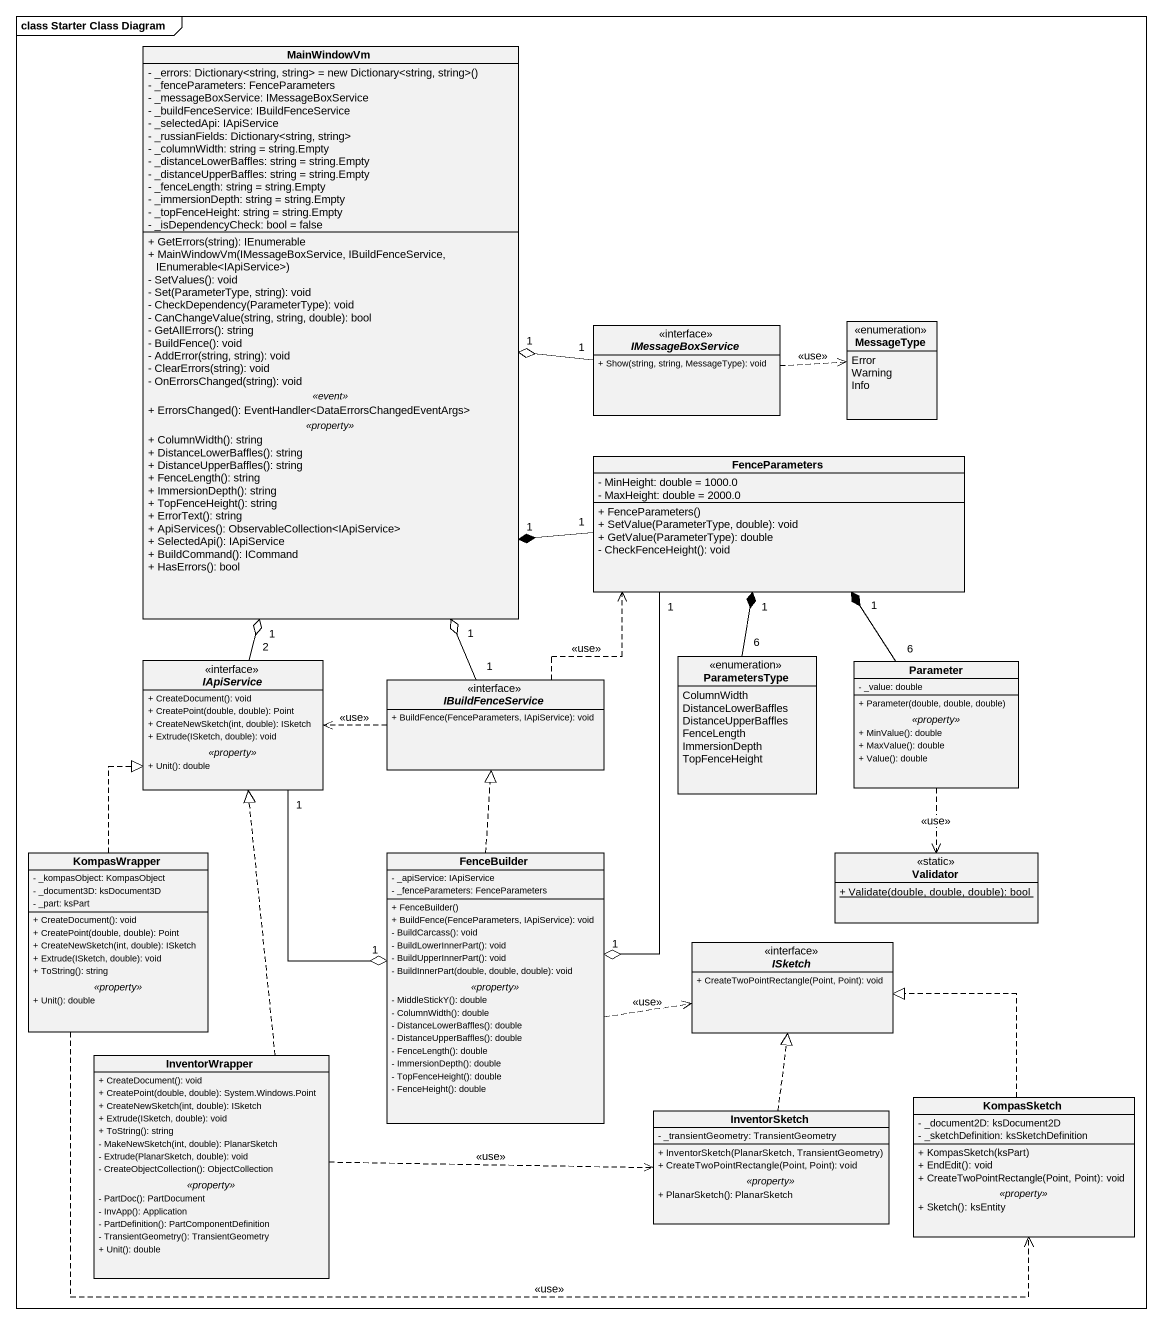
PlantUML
@startuml
mainframe class Starter Class Diagram
hide circle
hide empty members
skinparam classAttributeIconSize 0
class MainWindowVm {
  {field} - _errors: Dictionary<string, string> = new Dictionary<string, string>()
  - _fenceParameters: FenceParameters
  - _messageBoxService: IMessageBoxService
  - _buildFenceService: IBuildFenceService
  - _selectedApi: IApiService
  - _russianFields: Dictionary<string, string>
  - _columnWidth: string = string.Empty
  - _distanceLowerBaffles: string = string.Empty
  - _distanceUpperBaffles: string = string.Empty
  - _fenceLength: string = string.Empty
  - _immersionDepth: string = string.Empty
  - _topFenceHeight: string = string.Empty
  - _isDependencyCheck: bool = false
  --
  + GetErrors(string): IEnumerable
  + MainWindowVm(IMessageBoxService, IBuildFenceService, IEnumerable<IApiService>)
  - SetValues(): void
  - Set(ParameterType, string): void
  - CheckDependency(ParameterType): void
  - CanChangeValue(string, string, double): bool
  - GetAllErrors(): string
  - BuildFence(): void
  - AddError(string, string): void
  - ClearErrors(string): void
  - OnErrorsChanged(string): void
  .. <<event>> ..
  + ErrorsChanged(): EventHandler<DataErrorsChangedEventArgs>
  .. <<property>> ..
  + ColumnWidth(): string
  + DistanceLowerBaffles(): string
  + DistanceUpperBaffles(): string
  + FenceLength(): string
  + ImmersionDepth(): string
  + TopFenceHeight(): string
  + ErrorText(): string
  + ApiServices(): ObservableCollection<IApiService>
  + SelectedApi(): IApiService
  + BuildCommand(): ICommand
  + HasErrors(): bool
}
interface IMessageBoxService {
  + Show(string, string, MessageType): void
}
enum MessageType {
  Error
  Warning
  Info
}
class FenceParameters {
  - MinHeight: double = 1000.0
  - MaxHeight: double = 2000.0
  + FenceParameters()
  + SetValue(ParameterType, double): void
  + GetValue(ParameterType): double
  - CheckFenceHeight(): void
}
enum ParametersType {
  ColumnWidth
  DistanceLowerBaffles
  DistanceUpperBaffles
  FenceLength
  ImmersionDepth
  TopFenceHeight
}
interface IApiService {
  + CreateDocument(): void
  + CreatePoint(double, double): Point
  + CreateNewSketch(int, double): ISketch
  + Extrude(ISketch, double): void
  .. <<property>> ..
  + Unit(): double
}
interface IBuildFenceService {
  + BuildFence(FenceParameters, IApiService): void
}
class Parameter {
  - _value: double
  --
  + Parameter(double, double, double)
  .. <<property>> ..
  + MinValue(): double
  + MaxValue(): double
  + Value(): double
}
class KompasWrapper {
  - _kompasObject: KompasObject
  - _document3D: ksDocument3D
  - _part: ksPart
  --
  + CreateDocument(): void
  + CreatePoint(double, double): Point
  + CreateNewSketch(int, double): ISketch
  + Extrude(ISketch, double): void
  + ToString(): string
  .. <<property>> ..
  + Unit(): double
}
class FenceBuilder {
  - _apiService: IApiService
  - _fenceParameters: FenceParameters
  --
  + FenceBuilder()
  + BuildFence(FenceParameters, IApiService): void
  - BuildCarcass(): void
  - BuildLowerInnerPart(): void
  - BuildUpperInnerPart(): void
  - BuildInnerPart(double, double, double): void
  .. <<property>> ..
  - MiddleStickY(): double
  - ColumnWidth(): double
  - DistanceLowerBaffles(): double
  - DistanceUpperBaffles(): double
  - FenceLength(): double
  - ImmersionDepth(): double
  - TopFenceHeight(): double
  - FenceHeight(): double
}
class Validator <<static>> {
  {static} + Validate(double, double, double): bool
}
interface ISketch {
  + CreateTwoPointRectangle(Point, Point): void
}
class InventorWrapper {
  + CreateDocument(): void
  + CreatePoint(double, double): System.Windows.Point
  + CreateNewSketch(int, double): ISketch
  + Extrude(ISketch, double): void
  + ToString(): string
  - MakeNewSketch(int, double): PlanarSketch
  - Extrude(PlanarSketch, double): void
  - CreateObjectCollection(): ObjectCollection
  .. <<property>> ..
  - PartDoc(): PartDocument
  - InvApp(): Application
  - PartDefinition(): PartComponentDefinition
  - TransientGeometry(): TransientGeometry
  + Unit(): double
}
class KompasSketch {
  - _document2D: ksDocument2D
  - _sketchDefinition: ksSketchDefinition
  --
  + KompasSketch(ksPart)
  + EndEdit(): void
  + CreateTwoPointRectangle(Point, Point): void
  .. <<property>> ..
  + Sketch(): ksEntity
}
class InventorSketch {
  - _transientGeometry: TransientGeometry
  --
  + InventorSketch(PlanarSketch, TransientGeometry)
  + CreateTwoPointRectangle(Point, Point): void
  .. <<property>> ..
  + PlanarSketch(): PlanarSketch
}
IMessageBoxService "1" -left-o "1" MainWindowVm
IMessageBoxService .right.> MessageType : <<use>>
FenceParameters "1" -left-* "1" MainWindowVm
FenceParameters "1" --o "1" FenceBuilder
ParametersType "6" -up-* "1" FenceParameters
IApiService "2" -up-o "1" MainWindowVm
IApiService "1" --o "1" FenceBuilder
IBuildFenceService "1" -up-o "1" MainWindowVm
IBuildFenceService .up.> FenceParameters : <<use>>
IBuildFenceService .left.> IApiService : <<use>>
Parameter "6" -up-* "1" FenceParameters
Parameter ..> Validator : <<use>>
KompasWrapper .up.|> IApiService
KompasWrapper .right.> KompasSketch : <<use>>
FenceBuilder .up.|> IBuildFenceService
FenceBuilder .right.> ISketch : <<use>>
InventorWrapper .up.|> IApiService
InventorWrapper .right.> InventorSketch : <<use>>
KompasSketch .up.|> ISketch
InventorSketch .up.|> ISketch
@enduml
